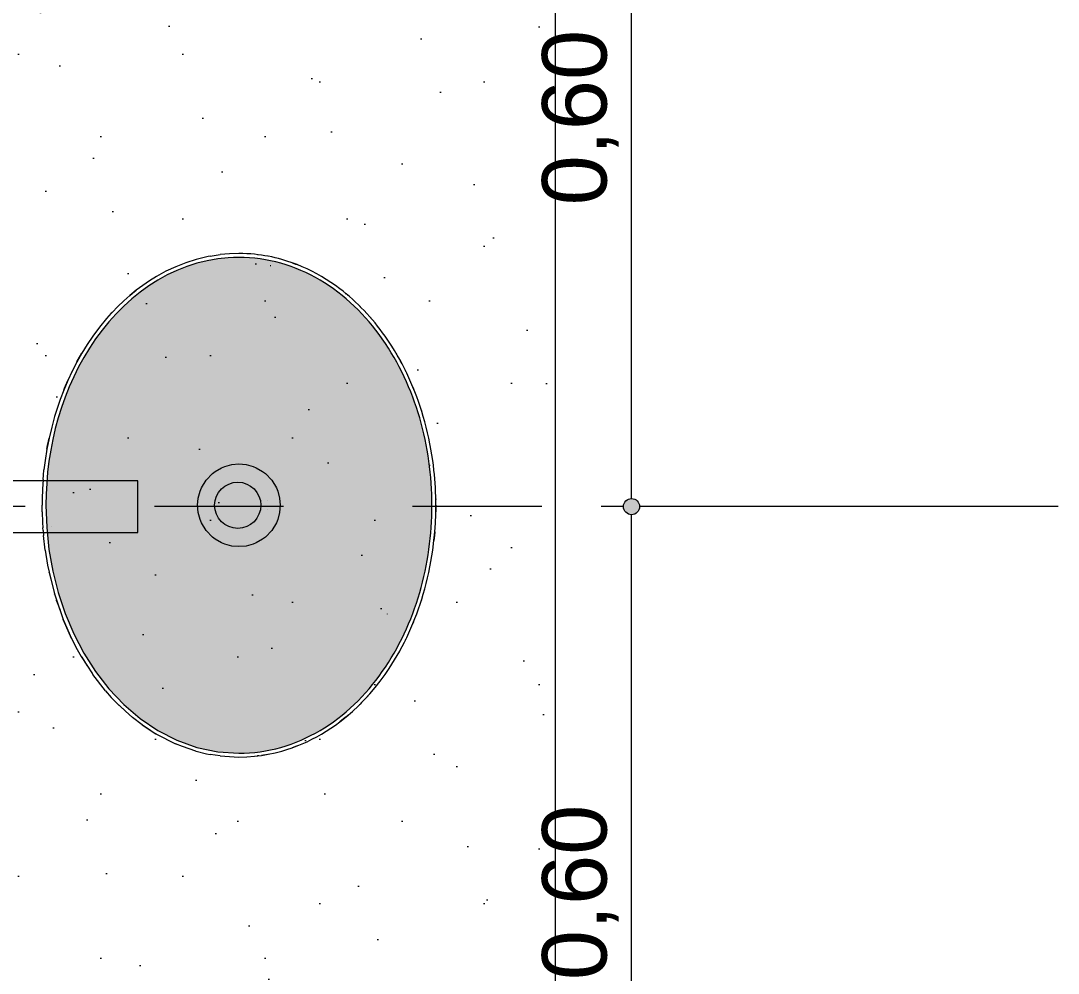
# Model space of a CAD drawing. Header units: metres. Extents: x -1.9 to 95.3, y -2.2 to 2.5.
# Drawn here: x 22.581 to 23.385, y -1.487 to -0.75 of the extents above; entities that cross this region are included whole.
import ezdxf

# ---------------------------------------------------------------- set-up
doc = ezdxf.new("R2010")
doc.units = ezdxf.units.M
doc.header["$MEASUREMENT"] = 0
doc.linetypes.add('Dashed', pattern=[0.035, 0.0225, -0.0125])
for name, color, linetype, lineweight, true_color in [('0_Caneta_No__167', 7, 'Continuous', 0, 0x0035d5), ('EIXO HIDRÁULICO - Executivo.EXEC_Caneta_No__167', 7, 'Continuous', 0, 0x0035d5), ('LOUCAS-METAIS.ARQ_Caneta_No__13', 7, 'Continuous', 0, 0xaaaaaa), ('LOUCAS-METAIS.ARQ_Caneta_No__16', 7, 'Continuous', 0, 0xc9c9c9), ('LOUCAS-METAIS.ARQ_Caneta_No__19', 7, 'Continuous', 0, 0xe9e9e9), ('LOUCAS-METAIS.ARQ_Caneta_No__96', 7, 'Continuous', 0, 0xb6b6b6)]:
    doc.layers.add(name, color=color, linetype=linetype, lineweight=lineweight, true_color=true_color)
doc.styles.add('GENERATED_STYLE_1', font='arial.ttf')
doc.dimstyles.new('GENERATED_STYLE__3', dxfattribs={"dimtxt": 0.05, "dimasz": 0.02375, "dimexe": 0.18, "dimexo": 0.267183, "dimgap": 0, "dimtad": 1, "dimzin": 0, "dimdsep": 46, "dimtxsty": 'GENERATED_STYLE_1', "dimblk": 'ARROWHEAD_11', "dimblk1": 'ARROWHEAD_11', "dimblk2": 'ARROWHEAD_11', "dimcen": 0.09, "dimclrd": 256, "dimclre": 256, "dimclrt": 256, "dimadec": 0, "dimazin": 0, "dimtfac": 1, "dimtdec": 4, "dimtmove": 0, "dimatfit": 3, "dimfxl": 0, "dimtolj": 1, "dimtzin": 0, "dimarcsym": 0})

# ---------------------------------------------------------------- blocks, each defined once
blk = doc.blocks.new('*D80', base_point=(24.06449, 0))
at = {"layer": '0_Caneta_No__167', "linetype": 'Continuous', "lineweight": 0, "true_color": 0x0035d5}
for points in [[(23.04806, -1.126), (23.04854, -1.12839), (23.04989, -1.13042), (23.05192, -1.13177), (23.05431, -1.13225), (23.0567, -1.13177), (23.05873, -1.13042), (23.06009, -1.12839), (23.06056, -1.126), (23.06009, -1.12361), (23.05873, -1.12158), (23.0567, -1.12023), (23.05431, -1.11975), (23.05192, -1.12023), (23.04989, -1.12158), (23.04854, -1.12361)], [(23.04806, -1.726), (23.04854, -1.72839), (23.04989, -1.73042), (23.05192, -1.73177), (23.05431, -1.73225), (23.0567, -1.73177), (23.05873, -1.73042), (23.06009, -1.72839), (23.06056, -1.726), (23.06009, -1.72361), (23.05873, -1.72158), (23.0567, -1.72023), (23.05431, -1.71975), (23.05192, -1.72023), (23.04989, -1.72158), (23.04854, -1.72361)]]:
    blk.add_hatch(color=162, dxfattribs=at).paths.add_polyline_path(points)
at = {"layer": '0_Caneta_No__167', "color": 162, "linetype": 'Continuous', "lineweight": 0, "true_color": 0x0035d5}
for p, q in [((23.04806, -1.126), (23.03087, -1.126)), ((23.05431, -1.71975), (23.05431, -1.13225)), ((23.3215, -1.126), (23.06056, -1.126)), ((23.04806, -1.726), (22.78713, -1.726)), ((23.07775, -1.726), (23.06056, -1.726))]:
    blk.add_line(p, q, dxfattribs=at)
for centre in [(23.05431, -1.126), (23.05431, -1.726)]:
    blk.add_circle(centre, 0.00625, dxfattribs=at)
at = {"layer": '0_Caneta_No__167', "color": 162, "lineweight": 0, "true_color": 0x0035d5, "insert": (23.04431, -1.49273), "char_height": 0.05, "attachment_point": 7, "rotation": 90, "style": 'GENERATED_STYLE_1'}
blk.add_mtext('\\A1;{\\pql;\\fArial|b0|i0|c0|p0;\\W1.000000;0,60}', dxfattribs=at)
blk = doc.blocks.new('ARROWHEAD_11')
at = {"color": 0, "linetype": 'Continuous', "lineweight": 0}
blk.add_line((0, 0), (-1, 0), dxfattribs=at)
at = {"color": 0, "linetype": 'Continuous', "lineweight": 0, "const_width": 0.25, "flags": 128}
blk.add_lwpolyline([(-0.125, 0, 1), (0.125, 0, 1)], format="xyb", close=True, dxfattribs=at)
blk = doc.blocks.new('*D81', base_point=(24.06449, 0))
at = {"layer": '0_Caneta_No__167', "linetype": 'Continuous', "lineweight": 0, "true_color": 0x0035d5}
for points in [[(23.04806, -0.526), (23.04854, -0.52839), (23.04989, -0.53042), (23.05192, -0.53177), (23.05431, -0.53225), (23.0567, -0.53177), (23.05873, -0.53042), (23.06009, -0.52839), (23.06056, -0.526), (23.06009, -0.52361), (23.05873, -0.52158), (23.0567, -0.52023), (23.05431, -0.51975), (23.05192, -0.52023), (23.04989, -0.52158), (23.04854, -0.52361)], [(23.04806, -1.126), (23.04854, -1.12839), (23.04989, -1.13042), (23.05192, -1.13177), (23.05431, -1.13225), (23.0567, -1.13177), (23.05873, -1.13042), (23.06009, -1.12839), (23.06056, -1.126), (23.06009, -1.12361), (23.05873, -1.12158), (23.0567, -1.12023), (23.05431, -1.11975), (23.05192, -1.12023), (23.04989, -1.12158), (23.04854, -1.12361)]]:
    blk.add_hatch(color=162, dxfattribs=at).paths.add_polyline_path(points)
at = {"layer": '0_Caneta_No__167', "color": 162, "linetype": 'Continuous', "lineweight": 0, "true_color": 0x0035d5}
for p, q in [((23.04806, -0.526), (23.03087, -0.526)), ((23.3215, -0.526), (23.06056, -0.526)), ((23.05431, -1.11975), (23.05431, -0.53225)), ((23.04806, -1.126), (23.03087, -1.126)), ((23.3215, -1.126), (23.06056, -1.126))]:
    blk.add_line(p, q, dxfattribs=at)
for centre in [(23.05431, -0.526), (23.05431, -1.126)]:
    blk.add_circle(centre, 0.00625, dxfattribs=at)
at = {"layer": '0_Caneta_No__167', "color": 162, "lineweight": 0, "true_color": 0x0035d5, "insert": (23.04431, -0.89273), "char_height": 0.05, "attachment_point": 7, "rotation": 90, "style": 'GENERATED_STYLE_1'}
blk.add_mtext('\\A1;{\\pql;\\fArial|b0|i0|c0|p0;\\W1.000000;0,60}', dxfattribs=at)

msp = doc.modelspace()

# ---------------------------------------------------------------- hatches: boundary and pattern name
at = {"layer": 'LOUCAS-METAIS.ARQ_Caneta_No__16', "linetype": 'Continuous', "lineweight": 0, "true_color": 0xc9c9c9}
h = msp.add_hatch(dxfattribs=at)
h.set_pattern_fill('Haie_OD_LEGENDA_0006', color=9, style=0, pattern_type=2)
h.set_pattern_definition([(45, (24.06449, 0.2), (-0.0636396, 0.0636396), [0, -0.06, 0, -0.09]), (110, (24.26449, 0.2), (0.0845723, 0.0307818), [0, -0.044, 0, -0.076])])
h.paths.add_polyline_path([(22.99532, -2.005), (22.99532, 0.375), (22.51532, 0.375), (22.51532, -2.005)])
at = {"layer": 'LOUCAS-METAIS.ARQ_Caneta_No__19', "linetype": 'Continuous', "lineweight": 0, "true_color": 0x747474}
msp.add_hatch(color=8, dxfattribs=at).paths.add_polyline_path([(22.71773, -0.93757), (22.70988, -0.94009), (22.70221, -0.94312), (22.69473, -0.94664), (22.68748, -0.95064), (22.68047, -0.95507), (22.67372, -0.95992), (22.66724, -0.96515), (22.66104, -0.97075), (22.65514, -0.97667), (22.64953, -0.98291), (22.64423, -0.98942), (22.63922, -0.9962), (22.63453, -1.00322), (22.63015, -1.01045), (22.62607, -1.01788), (22.6223, -1.02549), (22.61884, -1.03326), (22.61569, -1.04117), (22.61284, -1.04921), (22.6103, -1.05736), (22.60806, -1.06561), (22.60612, -1.07395), (22.60448, -1.08235), (22.60314, -1.09081), (22.6021, -1.09932), (22.60136, -1.10786), (22.60092, -1.11642), (22.60077, -1.125), (22.60136, -1.14214), (22.60314, -1.15919), (22.60612, -1.17606), (22.6103, -1.19264), (22.61569, -1.20883), (22.6223, -1.22451), (22.63015, -1.23955), (22.63923, -1.2538), (22.64953, -1.26709), (22.66105, -1.27926), (22.67372, -1.29008), (22.68749, -1.29936), (22.70221, -1.30688), (22.71773, -1.31243), (22.73381, -1.31584), (22.75026, -1.317), (22.75439, -1.31693), (22.75852, -1.31671), (22.76264, -1.31635), (22.76672, -1.31584), (22.77078, -1.3152), (22.77482, -1.31441), (22.77883, -1.31349), (22.78281, -1.31243), (22.78675, -1.31124), (22.79065, -1.30991), (22.79451, -1.30846), (22.79833, -1.30688), (22.80209, -1.30518), (22.8058, -1.30335), (22.80946, -1.30142), (22.81305, -1.29936), (22.81659, -1.2972), (22.82006, -1.29493), (22.82347, -1.29256), (22.82681, -1.29008), (22.83009, -1.28751), (22.83329, -1.28485), (22.83643, -1.28209), (22.83949, -1.27925), (22.84248, -1.27633), (22.8454, -1.27333), (22.84824, -1.27025), (22.85101, -1.26709), (22.8537, -1.26387), (22.85631, -1.26057), (22.85885, -1.25722), (22.86131, -1.2538), (22.8637, -1.25032), (22.866, -1.24678), (22.86824, -1.24319), (22.87039, -1.23955), (22.87247, -1.23586), (22.87447, -1.23212), (22.87639, -1.22834), (22.87823, -1.22451), (22.88, -1.22065), (22.8817, -1.21674), (22.88331, -1.2128), (22.88485, -1.20883), (22.88631, -1.20483), (22.8877, -1.20079), (22.88901, -1.19673), (22.89024, -1.19264), (22.8914, -1.18852), (22.89248, -1.18439), (22.89349, -1.18023), (22.89442, -1.17605), (22.89527, -1.17186), (22.89606, -1.16765), (22.89676, -1.16342), (22.89739, -1.15919), (22.89795, -1.15494), (22.89843, -1.15068), (22.89884, -1.14641), (22.89917, -1.14214), (22.89943, -1.13786), (22.89962, -1.13358), (22.89973, -1.12929), (22.89977, -1.125), (22.89976, -1.12284), (22.89973, -1.1207), (22.89962, -1.11642), (22.89943, -1.11213), (22.89917, -1.10786), (22.89884, -1.10358), (22.89843, -1.09931), (22.89795, -1.09505), (22.89739, -1.0908), (22.89676, -1.08657), (22.89605, -1.08234), (22.89527, -1.07813), (22.89442, -1.07394), (22.89348, -1.06976), (22.89248, -1.0656), (22.8914, -1.06147), (22.89024, -1.05735), (22.889, -1.05326), (22.88769, -1.0492), (22.88631, -1.04517), (22.88485, -1.04116), (22.88331, -1.03719), (22.88169, -1.03325), (22.88, -1.02935), (22.87823, -1.02548), (22.87639, -1.02166), (22.87446, -1.01787), (22.87246, -1.01413), (22.87039, -1.01044), (22.86823, -1.0068), (22.866, -1.00321), (22.86369, -0.99968), (22.86131, -0.9962), (22.85885, -0.99278), (22.85631, -0.98942), (22.85369, -0.98613), (22.851, -0.9829), (22.84823, -0.97975), (22.84539, -0.97667), (22.84247, -0.97366), (22.83948, -0.97074), (22.83642, -0.9679), (22.83329, -0.96515), (22.83008, -0.96248), (22.82681, -0.95991), (22.82346, -0.95744), (22.82005, -0.95506), (22.81658, -0.95279), (22.81304, -0.95063), (22.80945, -0.94858), (22.80579, -0.94664), (22.80208, -0.94482), (22.79832, -0.94312), (22.79451, -0.94154), (22.79065, -0.94008), (22.78674, -0.93876), (22.7828, -0.93757), (22.77882, -0.93651), (22.77481, -0.93558), (22.77078, -0.9348), (22.76671, -0.93416), (22.76263, -0.93365), (22.75852, -0.93329), (22.75439, -0.93307), (22.75026, -0.933), (22.74615, -0.93307), (22.74202, -0.93329), (22.73381, -0.93416), (22.72571, -0.93559)])

# ---------------------------------------------------------------- linework, layer by layer
at = {"layer": 'EIXO HIDRÁULICO - Executivo.EXEC_Caneta_No__167', "color": 162, "linetype": 'Dashed', "lineweight": 0, "true_color": 0x0035d5}
msp.add_line((23.38477, -1.126), (22.43532, -1.126), dxfattribs=at)
at = {"layer": 'LOUCAS-METAIS.ARQ_Caneta_No__13', "color": 253, "linetype": 'Continuous', "lineweight": 0, "true_color": 0xaaaaaa, "flags": 128}
msp.add_lwpolyline([(22.99532, -2.005), (22.99532, 0.375)], dxfattribs=at)
at = {"layer": 'LOUCAS-METAIS.ARQ_Caneta_No__96', "color": 253, "linetype": 'Continuous', "lineweight": 0, "true_color": 0xb6b6b6}
for p, q in [((22.728, -0.93207), (22.73573, -0.93088)), ((22.743, -0.93022), (22.73573, -0.93088)), ((22.73575, -0.93088), (22.73578, -0.93087)), ((22.73578, -0.93087), (22.73583, -0.93087)), ((22.75026, -0.93), (22.743, -0.93022)), ((22.7533, -0.93004), (22.75026, -0.93)), ((22.75634, -0.93015), (22.7533, -0.93004)), ((22.75939, -0.93035), (22.75634, -0.93015)), ((22.76242, -0.93061), (22.75939, -0.93035)), ((22.76509, -0.93091), (22.76242, -0.93061)), ((22.7647, -0.93087), (22.76476, -0.93087)), ((22.76476, -0.93087), (22.76483, -0.93089)), ((22.76774, -0.93127), (22.76509, -0.93091)), ((22.77038, -0.93169), (22.76774, -0.93127)), ((22.77301, -0.93216), (22.77038, -0.93169)), ((22.70653, -0.93813), (22.70134, -0.94023)), ((22.70915, -0.93716), (22.70653, -0.93813)), ((22.71714, -0.93462), (22.70915, -0.93716)), ((22.71773, -0.93757), (22.70988, -0.94009)), ((22.72636, -0.93239), (22.71714, -0.93462)), ((22.72571, -0.93559), (22.71773, -0.93757)), ((22.73381, -0.93416), (22.72571, -0.93559)), ((22.728, -0.93207), (22.72636, -0.93239)), ((22.74202, -0.93329), (22.73381, -0.93416)), ((22.74615, -0.93307), (22.74202, -0.93329)), ((22.75026, -0.933), (22.74615, -0.93307)), ((22.75439, -0.93307), (22.75026, -0.933)), ((22.75852, -0.93329), (22.75439, -0.93307)), ((22.76263, -0.93365), (22.75852, -0.93329)), ((22.76671, -0.93416), (22.76263, -0.93365)), ((22.77078, -0.9348), (22.76671, -0.93416)), ((22.77481, -0.93558), (22.77078, -0.9348)), ((22.77301, -0.93216), (22.77254, -0.93207)), ((22.77562, -0.93269), (22.77301, -0.93216)), ((22.77485, -0.93956), (22.77452, -0.93948)), ((22.77882, -0.93651), (22.77481, -0.93558)), ((22.77823, -0.93328), (22.77562, -0.93269)), ((22.78082, -0.93392), (22.77823, -0.93328)), ((22.7828, -0.93757), (22.77882, -0.93651)), ((22.7834, -0.93462), (22.78082, -0.93392)), ((22.78674, -0.93876), (22.7828, -0.93757)), ((22.78741, -0.93582), (22.7834, -0.93462)), ((22.79065, -0.94008), (22.78674, -0.93876)), ((22.79138, -0.93716), (22.78741, -0.93582)), ((22.79138, -0.93716), (22.79401, -0.93813)), ((22.79531, -0.93863), (22.79138, -0.93716)), ((22.79401, -0.93813), (22.79531, -0.93863)), ((22.79919, -0.94023), (22.79531, -0.93863)), ((22.68634, -0.94783), (22.68099, -0.95113)), ((22.69373, -0.94379), (22.68634, -0.94783)), ((22.69473, -0.94664), (22.68748, -0.95064)), ((22.70134, -0.94023), (22.69373, -0.94379)), ((22.70221, -0.94312), (22.69473, -0.94664)), ((22.70988, -0.94009), (22.70221, -0.94312)), ((22.79451, -0.94154), (22.79065, -0.94008)), ((22.79832, -0.94312), (22.79451, -0.94154)), ((22.80208, -0.94482), (22.79832, -0.94312)), ((22.80303, -0.94195), (22.79919, -0.94023)), ((22.80579, -0.94664), (22.80208, -0.94482)), ((22.80681, -0.94379), (22.80303, -0.94195)), ((22.80945, -0.94858), (22.80579, -0.94664)), ((22.81053, -0.94575), (22.80681, -0.94379)), ((22.81419, -0.94783), (22.81053, -0.94575)), ((22.81784, -0.95005), (22.81419, -0.94783)), ((22.67578, -0.95468), (22.67072, -0.95845)), ((22.68047, -0.95507), (22.67372, -0.95992)), ((22.67575, -0.9547), (22.67578, -0.95468)), ((22.68099, -0.95113), (22.67578, -0.95468)), ((22.6758, -0.95466), (22.67578, -0.95468)), ((22.68748, -0.95064), (22.68047, -0.95507)), ((22.81304, -0.95063), (22.80945, -0.94858)), ((22.81658, -0.95279), (22.81304, -0.95063)), ((22.82005, -0.95506), (22.81658, -0.95279)), ((22.82143, -0.95238), (22.81784, -0.95005)), ((22.82346, -0.95744), (22.82005, -0.95506)), ((22.82495, -0.95481), (22.82143, -0.95238)), ((22.82475, -0.95468), (22.82473, -0.95466)), ((22.82475, -0.95468), (22.82477, -0.95469)), ((22.8284, -0.95736), (22.82495, -0.95481)), ((22.66581, -0.96244), (22.66106, -0.96663)), ((22.67072, -0.95845), (22.66581, -0.96244)), ((22.66581, -0.96244), (22.66788, -0.9607)), ((22.67372, -0.95992), (22.66724, -0.96515)), ((22.66788, -0.9607), (22.67072, -0.95845)), ((22.82681, -0.95991), (22.82346, -0.95744)), ((22.83008, -0.96248), (22.82681, -0.95991)), ((22.8309, -0.95929), (22.8284, -0.95736)), ((22.83329, -0.96515), (22.83008, -0.96248)), ((22.83335, -0.96128), (22.8309, -0.95929)), ((22.83265, -0.9607), (22.83335, -0.96128)), ((22.83577, -0.96332), (22.83335, -0.96128)), ((22.83472, -0.96243), (22.83425, -0.96204)), ((22.83478, -0.96249), (22.83472, -0.96243)), ((22.83814, -0.96541), (22.83577, -0.96332)), ((22.65647, -0.97101), (22.65205, -0.97558)), ((22.66104, -0.97075), (22.65514, -0.97667)), ((22.66106, -0.96663), (22.65647, -0.97101)), ((22.66724, -0.96515), (22.66104, -0.97075)), ((22.83642, -0.9679), (22.83329, -0.96515)), ((22.83948, -0.97074), (22.83642, -0.9679)), ((22.84048, -0.96756), (22.83814, -0.96541)), ((22.84247, -0.97366), (22.83948, -0.97074)), ((22.84277, -0.96974), (22.84048, -0.96756)), ((22.84503, -0.97198), (22.84277, -0.96974)), ((22.84406, -0.97101), (22.84393, -0.97089)), ((22.84406, -0.97101), (22.84427, -0.97123)), ((22.84724, -0.97426), (22.84503, -0.97198)), ((22.65205, -0.97558), (22.6478, -0.98032)), ((22.65143, -0.97625), (22.6478, -0.98032)), ((22.65514, -0.97667), (22.64953, -0.98291)), ((22.65205, -0.97558), (22.65143, -0.97625)), ((22.84539, -0.97667), (22.84247, -0.97366)), ((22.84823, -0.97975), (22.84539, -0.97667)), ((22.84941, -0.97658), (22.84724, -0.97426)), ((22.851, -0.9829), (22.84823, -0.97975)), ((22.84911, -0.97625), (22.84941, -0.97658)), ((22.85154, -0.97895), (22.84941, -0.97658)), ((22.85363, -0.98136), (22.85154, -0.97895)), ((22.85273, -0.98031), (22.85236, -0.9799)), ((22.6423, -0.98701), (22.63712, -0.99397)), ((22.6478, -0.98032), (22.6423, -0.98701)), ((22.64953, -0.98291), (22.64423, -0.98942)), ((22.64779, -0.98033), (22.6478, -0.98031)), ((22.85369, -0.98613), (22.851, -0.9829)), ((22.85273, -0.98031), (22.85283, -0.98044)), ((22.85567, -0.98381), (22.85363, -0.98136)), ((22.85631, -0.98942), (22.85369, -0.98613)), ((22.85767, -0.98629), (22.85567, -0.98381)), ((22.85963, -0.98882), (22.85767, -0.98629)), ((22.63712, -0.99397), (22.63271, -1.00051)), ((22.63922, -0.9962), (22.63453, -1.00322)), ((22.64423, -0.98942), (22.63922, -0.9962)), ((22.85885, -0.99278), (22.85631, -0.98942)), ((22.86131, -0.9962), (22.85885, -0.99278)), ((22.86154, -0.99138), (22.85963, -0.98882)), ((22.86369, -0.99968), (22.86131, -0.9962)), ((22.86341, -0.99397), (22.86154, -0.99138)), ((22.865, -0.99625), (22.86341, -0.99397)), ((22.86655, -0.99856), (22.865, -0.99625)), ((22.63271, -1.00051), (22.62855, -1.00723)), ((22.63453, -1.00322), (22.63015, -1.01045)), ((22.866, -1.00321), (22.86369, -0.99968)), ((22.86823, -1.0068), (22.866, -1.00321)), ((22.8687, -1.00187), (22.86655, -0.99856)), ((22.87078, -1.00523), (22.8687, -1.00187)), ((22.62855, -1.00723), (22.62466, -1.01412)), ((22.62503, -1.01344), (22.62855, -1.00723)), ((22.63015, -1.01045), (22.62607, -1.01788)), ((22.62853, -1.00727), (22.62851, -1.00729)), ((22.87039, -1.01044), (22.86823, -1.0068)), ((22.87246, -1.01413), (22.87039, -1.01044)), ((22.8728, -1.00863), (22.87078, -1.00523)), ((22.87202, -1.00729), (22.87188, -1.00708)), ((22.87202, -1.00729), (22.87226, -1.00772)), ((22.87475, -1.01207), (22.8728, -1.00863)), ((22.8755, -1.01344), (22.87475, -1.01207)), ((22.87664, -1.01556), (22.87475, -1.01207)), ((22.62466, -1.01412), (22.62104, -1.02118)), ((22.62607, -1.01788), (22.6223, -1.02549)), ((22.62466, -1.01412), (22.62503, -1.01344)), ((22.87446, -1.01787), (22.87246, -1.01413)), ((22.87639, -1.02166), (22.87446, -1.01787)), ((22.87664, -1.01556), (22.8755, -1.01344)), ((22.87845, -1.01908), (22.87664, -1.01556)), ((22.8802, -1.02264), (22.87845, -1.01908)), ((22.61768, -1.02838), (22.61458, -1.03572)), ((22.61517, -1.03427), (22.61768, -1.02838)), ((22.62104, -1.02118), (22.61768, -1.02838)), ((22.6223, -1.02549), (22.61884, -1.03326)), ((22.62097, -1.02132), (22.6209, -1.02148)), ((22.62101, -1.02124), (22.62097, -1.02132)), ((22.87823, -1.02548), (22.87639, -1.02166)), ((22.88, -1.02935), (22.87823, -1.02548)), ((22.87956, -1.02132), (22.87934, -1.02089)), ((22.87966, -1.02153), (22.87956, -1.02132)), ((22.88189, -1.02624), (22.8802, -1.02264)), ((22.88351, -1.02987), (22.88189, -1.02624)), ((22.61458, -1.03572), (22.61175, -1.04318)), ((22.6145, -1.03594), (22.61443, -1.03613)), ((22.61457, -1.03577), (22.6145, -1.03594)), ((22.61458, -1.03572), (22.61517, -1.03427)), ((22.61884, -1.03326), (22.61569, -1.04117)), ((22.88169, -1.03325), (22.88, -1.02935)), ((22.88331, -1.03719), (22.88169, -1.03325)), ((22.88506, -1.03354), (22.88351, -1.02987)), ((22.88536, -1.03427), (22.88506, -1.03354)), ((22.88655, -1.03724), (22.88506, -1.03354)), ((22.88604, -1.03594), (22.88536, -1.03427)), ((22.88609, -1.03609), (22.88604, -1.03594)), ((22.61175, -1.04318), (22.60918, -1.05074)), ((22.61569, -1.04117), (22.61284, -1.04921)), ((22.88485, -1.04116), (22.88331, -1.03719)), ((22.88631, -1.04517), (22.88485, -1.04116)), ((22.88797, -1.04096), (22.88655, -1.03724)), ((22.88933, -1.04471), (22.88797, -1.04096)), ((22.60918, -1.05074), (22.60753, -1.05612)), ((22.60912, -1.05096), (22.60909, -1.05104)), ((22.61284, -1.04921), (22.6103, -1.05736)), ((22.88769, -1.0492), (22.88631, -1.04517)), ((22.889, -1.05326), (22.88769, -1.0492)), ((22.89062, -1.04849), (22.88933, -1.04471)), ((22.89184, -1.0523), (22.89062, -1.04849)), ((22.89145, -1.05104), (22.89137, -1.05083)), ((22.89145, -1.05104), (22.89159, -1.05151)), ((22.893, -1.05612), (22.89184, -1.0523)), ((22.60753, -1.05612), (22.60524, -1.06452)), ((22.6103, -1.05736), (22.60806, -1.06561)), ((22.89024, -1.05735), (22.889, -1.05326)), ((22.8914, -1.06147), (22.89024, -1.05735)), ((22.89419, -1.06031), (22.893, -1.05612)), ((22.8953, -1.06452), (22.89419, -1.06031)), ((22.60524, -1.06452), (22.60325, -1.073)), ((22.60806, -1.06561), (22.60612, -1.07395)), ((22.89248, -1.0656), (22.8914, -1.06147)), ((22.89348, -1.06976), (22.89248, -1.0656)), ((22.89633, -1.06875), (22.8953, -1.06452)), ((22.60325, -1.073), (22.60157, -1.08156)), ((22.6021, -1.0787), (22.60325, -1.073)), ((22.60612, -1.07395), (22.60448, -1.08235)), ((22.89442, -1.07394), (22.89348, -1.06976)), ((22.89527, -1.07813), (22.89442, -1.07394)), ((22.89728, -1.073), (22.89633, -1.06875)), ((22.89816, -1.07727), (22.89728, -1.073)), ((22.60157, -1.08156), (22.6002, -1.09018)), ((22.60157, -1.08156), (22.6021, -1.0787)), ((22.60448, -1.08235), (22.60314, -1.09081)), ((22.89605, -1.08234), (22.89527, -1.07813)), ((22.89676, -1.08657), (22.89605, -1.08234)), ((22.89844, -1.0787), (22.89816, -1.07727)), ((22.89896, -1.08156), (22.89816, -1.07727)), ((22.89896, -1.08156), (22.89844, -1.0787)), ((22.89969, -1.08586), (22.89896, -1.08156)), ((22.6002, -1.09018), (22.59927, -1.09761)), ((22.60314, -1.09081), (22.6021, -1.09932)), ((22.89739, -1.0908), (22.89676, -1.08657)), ((22.89795, -1.09505), (22.89739, -1.0908)), ((22.90033, -1.09018), (22.89969, -1.08586)), ((22.90083, -1.09392), (22.90033, -1.09018)), ((22.59885, -1.10175), (22.59927, -1.09761)), ((22.6021, -1.09932), (22.60136, -1.10786)), ((22.72491, -1.10547), (22.72976, -1.10044)), ((22.72976, -1.10044), (22.73197, -1.09875)), ((22.73197, -1.09875), (22.73681, -1.09597)), ((22.73681, -1.09597), (22.73938, -1.09491)), ((22.73938, -1.09491), (22.74476, -1.09348)), ((22.74476, -1.09348), (22.75027, -1.093)), ((22.75027, -1.093), (22.75577, -1.09348)), ((22.75577, -1.09348), (22.76115, -1.09491)), ((22.76115, -1.09491), (22.76372, -1.09597)), ((22.76372, -1.09597), (22.76857, -1.09875)), ((22.76857, -1.09875), (22.77078, -1.10044)), ((22.77078, -1.10044), (22.77562, -1.10547)), ((22.89843, -1.09931), (22.89795, -1.09505)), ((22.89884, -1.10358), (22.89843, -1.09931)), ((22.90127, -1.09766), (22.90083, -1.09392)), ((22.90162, -1.10106), (22.90127, -1.09766)), ((22.59856, -1.10507), (22.59808, -1.11255)), ((22.59856, -1.10507), (22.59885, -1.10175)), ((22.59856, -1.10503), (22.59856, -1.10507)), ((22.59857, -1.10501), (22.59857, -1.10502)), ((22.60136, -1.10786), (22.60092, -1.11642)), ((22.72128, -1.11144), (22.72491, -1.10547)), ((22.77562, -1.10547), (22.77925, -1.11144)), ((22.89917, -1.10786), (22.89884, -1.10358)), ((22.89943, -1.11213), (22.89917, -1.10786)), ((22.90169, -1.10175), (22.90162, -1.10106)), ((22.90193, -1.10447), (22.90162, -1.10106)), ((22.90218, -1.10789), (22.90193, -1.10447)), ((22.90197, -1.10501), (22.90196, -1.10485)), ((22.90197, -1.10508), (22.90197, -1.10501)), ((22.90239, -1.1113), (22.90218, -1.10789)), ((22.59808, -1.11255), (22.59782, -1.12003)), ((22.60092, -1.11642), (22.60077, -1.125)), ((22.71877, -1.11937), (22.72021, -1.11401)), ((22.72021, -1.11401), (22.72072, -1.11271)), ((22.72072, -1.11271), (22.72128, -1.11144)), ((22.77925, -1.11144), (22.77982, -1.11271)), ((22.77982, -1.11271), (22.78032, -1.11401)), ((22.78032, -1.11401), (22.78177, -1.11937)), ((22.89962, -1.11642), (22.89943, -1.11213)), ((22.89973, -1.1207), (22.89962, -1.11642)), ((22.90256, -1.11472), (22.90239, -1.1113)), ((22.90267, -1.11814), (22.90256, -1.11472)), ((22.59782, -1.12003), (22.59777, -1.125)), ((22.59782, -1.11983), (22.59782, -1.11991)), ((22.59782, -1.11996), (22.59782, -1.11991)), ((22.71827, -1.125), (22.71877, -1.11937)), ((22.77249, -1.12148), (22.7725, -1.12154)), ((22.78177, -1.11937), (22.78227, -1.125)), ((22.89976, -1.12284), (22.89973, -1.1207)), ((22.89977, -1.125), (22.89976, -1.12284)), ((22.90274, -1.12157), (22.90267, -1.11814)), ((22.90272, -1.11991), (22.90271, -1.11971)), ((22.90272, -1.11991), (22.90272, -1.12047)), ((22.90277, -1.125), (22.90274, -1.12157)), ((22.59782, -1.13009), (22.59777, -1.125)), ((22.59782, -1.13009), (22.59823, -1.13832)), ((22.60077, -1.125), (22.60136, -1.14214)), ((22.71877, -1.13063), (22.71827, -1.125)), ((22.72021, -1.13599), (22.71877, -1.13063)), ((22.7725, -1.12846), (22.77249, -1.12852)), ((22.78177, -1.13063), (22.78032, -1.13599)), ((22.78227, -1.125), (22.78177, -1.13063)), ((22.89962, -1.13358), (22.89973, -1.12929)), ((22.89973, -1.12929), (22.89977, -1.125)), ((22.90239, -1.1387), (22.90267, -1.13186)), ((22.90267, -1.13186), (22.90277, -1.125)), ((22.90269, -1.13058), (22.90272, -1.13009)), ((22.90277, -1.125), (22.90272, -1.13009)), ((22.59823, -1.13832), (22.59838, -1.14245)), ((22.72072, -1.13728), (22.72021, -1.13599)), ((22.72128, -1.13856), (22.72072, -1.13728)), ((22.72491, -1.14452), (22.72128, -1.13856)), ((22.77925, -1.13856), (22.77562, -1.14452)), ((22.77982, -1.13728), (22.77925, -1.13856)), ((22.78032, -1.13599), (22.77982, -1.13728)), ((22.89917, -1.14214), (22.89943, -1.13786)), ((22.89943, -1.13786), (22.89962, -1.13358)), ((22.90193, -1.14553), (22.90239, -1.1387)), ((22.59854, -1.14445), (22.59838, -1.14245)), ((22.59854, -1.14445), (22.59857, -1.14499)), ((22.59857, -1.14499), (22.59885, -1.14826)), ((22.6002, -1.15982), (22.59885, -1.14826)), ((22.60136, -1.14214), (22.60314, -1.15919)), ((22.60521, -1.14162), (22.60522, -1.14172)), ((22.72976, -1.14956), (22.72491, -1.14452)), ((22.77562, -1.14452), (22.77078, -1.14956)), ((22.89843, -1.15068), (22.89884, -1.14641)), ((22.89884, -1.14641), (22.89917, -1.14214)), ((22.90127, -1.15234), (22.90193, -1.14553)), ((22.90169, -1.14826), (22.90127, -1.15234)), ((22.90193, -1.14553), (22.90169, -1.14826)), ((22.90194, -1.14529), (22.90197, -1.14499)), ((22.90197, -1.14499), (22.90198, -1.1447)), ((22.73197, -1.15125), (22.72976, -1.14956)), ((22.73681, -1.15403), (22.73197, -1.15125)), ((22.73938, -1.15509), (22.73681, -1.15403)), ((22.74476, -1.15652), (22.73938, -1.15509)), ((22.75027, -1.157), (22.74476, -1.15652)), ((22.75577, -1.15652), (22.75027, -1.157)), ((22.76115, -1.15509), (22.75577, -1.15652)), ((22.76372, -1.15403), (22.76115, -1.15509)), ((22.76857, -1.15125), (22.76372, -1.15403)), ((22.77078, -1.14956), (22.76857, -1.15125)), ((22.89739, -1.15919), (22.89795, -1.15494)), ((22.89795, -1.15494), (22.89843, -1.15068)), ((22.90033, -1.15982), (22.90127, -1.15234)), ((22.6002, -1.15982), (22.6021, -1.1713)), ((22.60314, -1.15919), (22.60612, -1.17606)), ((22.89606, -1.16765), (22.89676, -1.16342)), ((22.89676, -1.16342), (22.89739, -1.15919)), ((22.89896, -1.16844), (22.89969, -1.16414)), ((22.89969, -1.16414), (22.90033, -1.15982)), ((22.6021, -1.1713), (22.60321, -1.17679)), ((22.89442, -1.17605), (22.89527, -1.17186)), ((22.89527, -1.17186), (22.89606, -1.16765)), ((22.89728, -1.177), (22.89816, -1.17273)), ((22.89816, -1.17273), (22.89896, -1.16844)), ((22.89816, -1.17273), (22.89844, -1.1713)), ((22.89844, -1.1713), (22.89896, -1.16844)), ((22.60321, -1.17679), (22.60742, -1.19348)), ((22.60325, -1.177), (22.60322, -1.17686)), ((22.60325, -1.177), (22.60453, -1.18203)), ((22.60612, -1.17606), (22.6103, -1.19264)), ((22.89248, -1.18439), (22.89349, -1.18023)), ((22.89349, -1.18023), (22.89442, -1.17605)), ((22.89633, -1.18125), (22.89728, -1.177)), ((22.89024, -1.19264), (22.8914, -1.18852)), ((22.8914, -1.18852), (22.89248, -1.18439)), ((22.89419, -1.18969), (22.8953, -1.18548)), ((22.8953, -1.18548), (22.89633, -1.18125)), ((22.60753, -1.19388), (22.60742, -1.19348)), ((22.60742, -1.19348), (22.60885, -1.19819)), ((22.6103, -1.19264), (22.61569, -1.20883)), ((22.8877, -1.20079), (22.88901, -1.19673)), ((22.88901, -1.19673), (22.89024, -1.19264)), ((22.89184, -1.1977), (22.893, -1.19388)), ((22.893, -1.19388), (22.89419, -1.18969)), ((22.60885, -1.19819), (22.61422, -1.21336)), ((22.60909, -1.19896), (22.6089, -1.19835)), ((22.60909, -1.19896), (22.61172, -1.20632)), ((22.88485, -1.20883), (22.88631, -1.20483)), ((22.88631, -1.20483), (22.8877, -1.20079)), ((22.88933, -1.20528), (22.89062, -1.20151)), ((22.89062, -1.20151), (22.89184, -1.1977)), ((22.89137, -1.19918), (22.89145, -1.19896)), ((22.8916, -1.19848), (22.89145, -1.19896)), ((22.61569, -1.20883), (22.6223, -1.22451)), ((22.86512, -1.209), (22.86501, -1.20927)), ((22.8817, -1.21674), (22.88331, -1.2128)), ((22.88331, -1.2128), (22.88485, -1.20883)), ((22.88506, -1.21646), (22.88655, -1.21276)), ((22.88655, -1.21276), (22.88797, -1.20904)), ((22.88797, -1.20904), (22.88933, -1.20528)), ((22.61517, -1.21573), (22.61422, -1.21336)), ((22.61422, -1.21336), (22.62066, -1.22804)), ((22.61447, -1.214), (22.6145, -1.21406)), ((22.62066, -1.22804), (22.61517, -1.21573)), ((22.87823, -1.22451), (22.88, -1.22065)), ((22.88, -1.22065), (22.8817, -1.21674)), ((22.88189, -1.22376), (22.88351, -1.22013)), ((22.88351, -1.22013), (22.88506, -1.21646)), ((22.88506, -1.21646), (22.88536, -1.21573)), ((22.88536, -1.21573), (22.88604, -1.21406)), ((22.88604, -1.21406), (22.88609, -1.21391)), ((22.62066, -1.22804), (22.62503, -1.23656)), ((22.62086, -1.22844), (22.62097, -1.22868)), ((22.62097, -1.22868), (22.62503, -1.23656)), ((22.6223, -1.22451), (22.63015, -1.23955)), ((22.87447, -1.23212), (22.87639, -1.22834)), ((22.87639, -1.22834), (22.87823, -1.22451)), ((22.87845, -1.23092), (22.8802, -1.22736)), ((22.87935, -1.2291), (22.87956, -1.22868)), ((22.87956, -1.22868), (22.87966, -1.22847)), ((22.8802, -1.22736), (22.88189, -1.22376)), ((22.62503, -1.23656), (22.62818, -1.24214)), ((22.87039, -1.23955), (22.87247, -1.23586)), ((22.87247, -1.23586), (22.87447, -1.23212)), ((22.87475, -1.23793), (22.87664, -1.23444)), ((22.87475, -1.23793), (22.8755, -1.23656)), ((22.8755, -1.23656), (22.87664, -1.23444)), ((22.87664, -1.23444), (22.87845, -1.23092)), ((22.62818, -1.24214), (22.63677, -1.25552)), ((22.62851, -1.24271), (22.62829, -1.24231)), ((22.62851, -1.24271), (22.63276, -1.24927)), ((22.63015, -1.23955), (22.63923, -1.2538)), ((22.866, -1.24678), (22.86824, -1.24319)), ((22.86824, -1.24319), (22.87039, -1.23955)), ((22.8687, -1.24813), (22.87078, -1.24477)), ((22.87078, -1.24477), (22.8728, -1.24137)), ((22.87189, -1.24292), (22.87202, -1.24271)), ((22.87226, -1.24228), (22.87202, -1.24271)), ((22.8728, -1.24137), (22.87475, -1.23793)), ((22.86131, -1.2538), (22.8637, -1.25032)), ((22.86341, -1.25602), (22.86655, -1.25144)), ((22.8637, -1.25032), (22.866, -1.24678)), ((22.86655, -1.25144), (22.8687, -1.24813)), ((22.63712, -1.25602), (22.63677, -1.25552)), ((22.64698, -1.26873), (22.63712, -1.25602)), ((22.63923, -1.2538), (22.64953, -1.26709)), ((22.8537, -1.26387), (22.85631, -1.26057)), ((22.85567, -1.26619), (22.85963, -1.26118)), ((22.85631, -1.26057), (22.85885, -1.25722)), ((22.85885, -1.25722), (22.86131, -1.2538)), ((22.85963, -1.26118), (22.86341, -1.25602)), ((22.64698, -1.26873), (22.65143, -1.27375)), ((22.6478, -1.26969), (22.64759, -1.26942)), ((22.64953, -1.26709), (22.66105, -1.27926)), ((22.84824, -1.27025), (22.85101, -1.26709)), ((22.85101, -1.26709), (22.8537, -1.26387)), ((22.85154, -1.27105), (22.85567, -1.26619)), ((22.85311, -1.2692), (22.85273, -1.26969)), ((22.65143, -1.27375), (22.65573, -1.27824)), ((22.83949, -1.27925), (22.84248, -1.27633)), ((22.84248, -1.27633), (22.8454, -1.27333)), ((22.84277, -1.28026), (22.84724, -1.27574)), ((22.8454, -1.27333), (22.84824, -1.27025)), ((22.84724, -1.27574), (22.85154, -1.27105)), ((22.84724, -1.27574), (22.84911, -1.27375)), ((22.84911, -1.27375), (22.85154, -1.27105)), ((22.85201, -1.27049), (22.85273, -1.26969)), ((22.65573, -1.27824), (22.66517, -1.28701)), ((22.65648, -1.27899), (22.65599, -1.27849)), ((22.65648, -1.27899), (22.66126, -1.28338)), ((22.66105, -1.27926), (22.67372, -1.29008)), ((22.83009, -1.28751), (22.83329, -1.28485)), ((22.83329, -1.28485), (22.83643, -1.28209)), ((22.83335, -1.28872), (22.83814, -1.28459)), ((22.83643, -1.28209), (22.83949, -1.27925)), ((22.83814, -1.28459), (22.84277, -1.28026)), ((22.84369, -1.27933), (22.84406, -1.27899)), ((22.8453, -1.2777), (22.84406, -1.27899)), ((22.66788, -1.28929), (22.66517, -1.28701)), ((22.66571, -1.28747), (22.66581, -1.28757)), ((22.67525, -1.29495), (22.66788, -1.28929)), ((22.67372, -1.29008), (22.68749, -1.29936)), ((22.82006, -1.29493), (22.82347, -1.29256)), ((22.82347, -1.29256), (22.82681, -1.29008)), ((22.82495, -1.29519), (22.8284, -1.29264)), ((22.82681, -1.29008), (22.83009, -1.28751)), ((22.8284, -1.29264), (22.83335, -1.28872)), ((22.83265, -1.28929), (22.8284, -1.29264)), ((22.83335, -1.28872), (22.83265, -1.28929)), ((22.83368, -1.28843), (22.83472, -1.28757)), ((22.83472, -1.28757), (22.83524, -1.28709)), ((22.67525, -1.29495), (22.68596, -1.30195)), ((22.67578, -1.29532), (22.67549, -1.2951)), ((22.67578, -1.29532), (22.68177, -1.29921)), ((22.68749, -1.29936), (22.70221, -1.30688)), ((22.8058, -1.30335), (22.80946, -1.30142)), ((22.80946, -1.30142), (22.81305, -1.29936)), ((22.81305, -1.29936), (22.81659, -1.2972)), ((22.81419, -1.30217), (22.81784, -1.29995)), ((22.81659, -1.2972), (22.82006, -1.29493)), ((22.81784, -1.29995), (22.82143, -1.29762)), ((22.82143, -1.29762), (22.82495, -1.29519)), ((22.68634, -1.30217), (22.68596, -1.30195)), ((22.68596, -1.30195), (22.70103, -1.30964)), ((22.68634, -1.30217), (22.70103, -1.30964)), ((22.70653, -1.31187), (22.70103, -1.30964)), ((22.70221, -1.30688), (22.71773, -1.31243)), ((22.79065, -1.30991), (22.79451, -1.30846)), ((22.79451, -1.30846), (22.79833, -1.30688)), ((22.79833, -1.30688), (22.80209, -1.30518)), ((22.79919, -1.30977), (22.80303, -1.30805)), ((22.80209, -1.30518), (22.8058, -1.30335)), ((22.80303, -1.30805), (22.80681, -1.30621)), ((22.80681, -1.30621), (22.81053, -1.30425)), ((22.81053, -1.30425), (22.81419, -1.30217)), ((22.70134, -1.30977), (22.70127, -1.30973)), ((22.71691, -1.31532), (22.70653, -1.31187)), ((22.71691, -1.31532), (22.71714, -1.31538)), ((22.71714, -1.31538), (22.72526, -1.31738)), ((22.71773, -1.31243), (22.73381, -1.31584)), ((22.72526, -1.31738), (22.728, -1.31793)), ((22.73381, -1.31584), (22.75026, -1.317)), ((22.75026, -1.317), (22.75439, -1.31693)), ((22.75439, -1.31693), (22.75852, -1.31671)), ((22.75852, -1.31671), (22.76264, -1.31635)), ((22.76264, -1.31635), (22.76672, -1.31584)), ((22.76672, -1.31584), (22.77078, -1.3152)), ((22.77078, -1.3152), (22.77482, -1.31441)), ((22.77301, -1.31784), (22.77823, -1.31672)), ((22.77482, -1.31441), (22.77883, -1.31349)), ((22.77823, -1.31672), (22.7834, -1.31538)), ((22.77883, -1.31349), (22.78281, -1.31243)), ((22.78281, -1.31243), (22.78675, -1.31124)), ((22.7834, -1.31538), (22.78741, -1.31418)), ((22.78675, -1.31124), (22.79065, -1.30991)), ((22.78741, -1.31418), (22.79138, -1.31284)), ((22.79138, -1.31284), (22.79531, -1.31137)), ((22.79401, -1.31187), (22.79138, -1.31284)), ((22.79531, -1.31137), (22.79401, -1.31187)), ((22.79531, -1.31137), (22.79919, -1.30977)), ((22.73568, -1.31911), (22.728, -1.31793)), ((22.73568, -1.31911), (22.75026, -1.32)), ((22.73578, -1.31913), (22.73572, -1.31912)), ((22.75026, -1.32), (22.75634, -1.31985)), ((22.75634, -1.31985), (22.76242, -1.31939)), ((22.76242, -1.31939), (22.76774, -1.31873)), ((22.7643, -1.31915), (22.76476, -1.31913)), ((22.76571, -1.31898), (22.76476, -1.31913)), ((22.76774, -1.31873), (22.77301, -1.31784)), ((22.77254, -1.31793), (22.76774, -1.31873)), ((22.77254, -1.31793), (22.77301, -1.31784))]:
    msp.add_line(p, q, dxfattribs=at)
msp.add_lwpolyline([(22.67195, -1.146), (22.67195, -1.106), (22.53695, -1.106), (22.53695, -1.146)], close=True, dxfattribs=at)
msp.add_circle((22.74929, -1.125), 0.01791, dxfattribs=at)

# ---------------------------------------------------------------- dimensions: what is measured, and where the dimension line sits
at = {"color": 162, "linetype": 'Continuous', "lineweight": 0, "true_color": 0x0035d5}
for base, p1, p2, picture, middle in [((23.05431, -0.526), (23.09774, -1.126), (23.16321, -0.526), '*D81', (23.01931, -0.828)), ((23.05431, -1.126), (22.98215, -1.726), (23.09774, -1.126), '*D80', (23.01931, -1.428))]:
    dim = msp.add_linear_dim(base=base, p1=p1, p2=p2, angle=90, dimstyle='GENERATED_STYLE__3', dxfattribs=at)
    dim.commit()
    dim.dimension.update_dxf_attribs({"geometry": picture, "text_midpoint": middle, "dimtype": 160, "text_rotation": 90})

doc.saveas('drawing.dxf')
